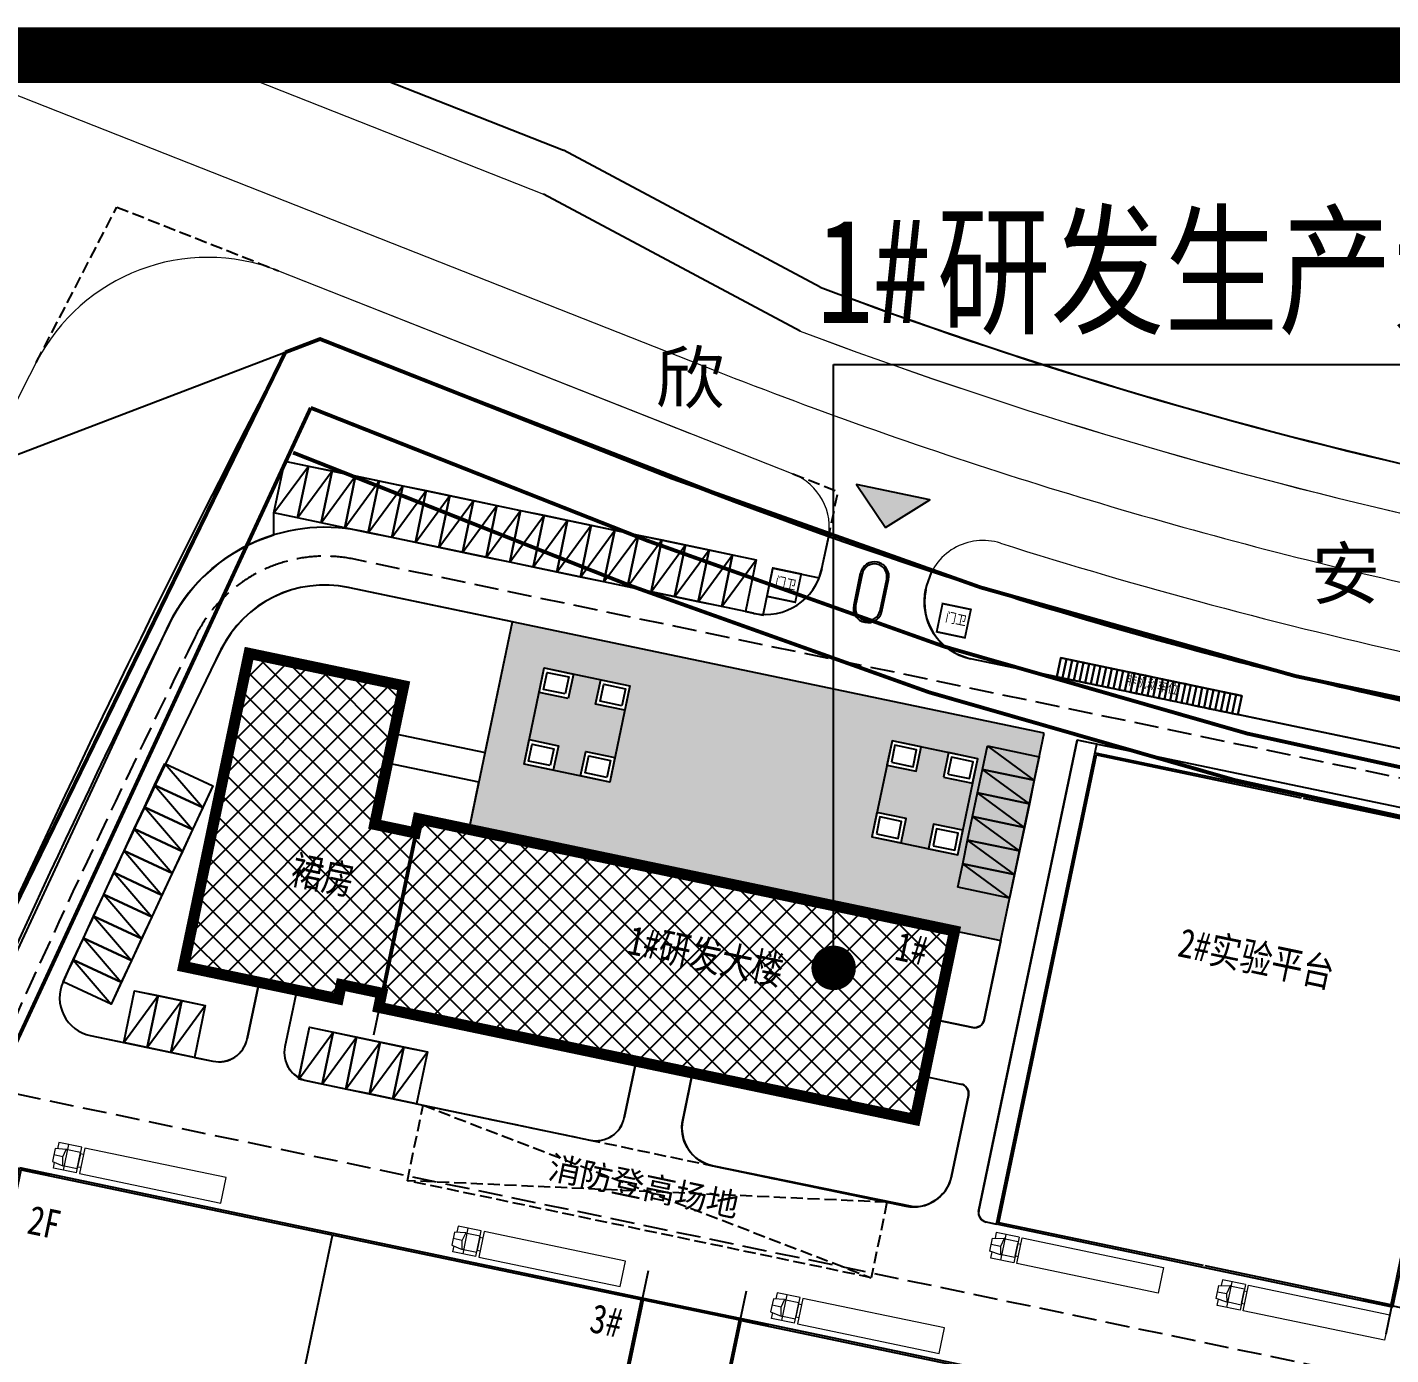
# Model space of a CAD drawing. Extents: x 1738711 to 2346805, y 1189731 to 2516152.
# Drawn here: x 2007275 to 2010956, y 1636802 to 1640384 of the extents above; entities that cross this region are included whole.
import ezdxf
from ezdxf.enums import TextEntityAlignment as Align

# ---------------------------------------------------------------- set-up
doc = ezdxf.new("R2010")
doc.units = 0
doc.header["$LTSCALE"] = 1000
doc.header["$MEASUREMENT"] = 0
for name, pattern in [('C2', [13.5, 10, -1.5, 0.5, -1.5]), ('DASH', [0.35, 0.25, -0.1]), ('DASHDOT', [25.4, 12.7, -6.35, 0, -6.35]), ('DOTE', [2.42, 2, -0.2, 0.02, -0.2])]:
    doc.linetypes.add(name, pattern=pattern)
for name, color, linetype in [('AUDIT_D_061208150009-1', 7, 'Continuous'), ('DIM_LEAD', 3, 'Continuous'), ('DL-道路中心线', 1, 'C2'), ('DL-道路沿石边线', 40, 'Continuous'), ('DL-道路范围边线', 7, 'Continuous'), ('DM-单体名称', 13, 'Continuous'), ('DM-标识', 7, 'Continuous'), ('DM-消防登高场地', 1, 'DASH'), ('DOTE', 1, 'Continuous'), ('PUB_TEXT', 7, 'Continuous'), ('TK', 4, 'Continuous'), ('建筑', 2, 'Continuous'), ('建筑控制线', 144, 'DASH'), ('文字标准', 7, 'Continuous'), ('用地边界线', 10, 'Continuous'), ('绿化', 66, 'Continuous'), ('车位', 5, 'DASH'), ('道路', 57, 'DASHDOT'), ('道路中心线', 1, 'Continuous'), ('非机动车位', 5, 'Continuous'), ('项目范围', 7, 'Continuous')]:
    doc.layers.add(name, color=color, linetype=linetype)
doc.styles.add('-黑体', font='simhei_0.ttf', dxfattribs={"width": 0.8})
doc.styles.add('DIMST', font='SIMSUN.TTF', dxfattribs={"width": 0.8})
doc.styles.add('STW', font='simhei_0.ttf')
doc.styles.add('宋体', font='SIMSUN.TTF', dxfattribs={"width": 0.75})
doc.styles.add('黑体', font='simhei_0.ttf', dxfattribs={"width": 0.9})

# ---------------------------------------------------------------- blocks, each defined once
blk = doc.blocks.new('herahgerahreahre')
at = {"layer": 'DM-标识', "linetype": 'ByBlock'}
h = blk.add_hatch(color=8, dxfattribs=at)
h.dxf.hatch_style = 1
h.paths.add_polyline_path([(519151.03, 3420799.54), (519155.63, 3420802.41), (519148, 3420804.01)])
at = {"layer": '绿化'}
h = blk.add_hatch(dxfattribs=at)
h.set_pattern_fill('BRSTONE', color=8)
h.set_pattern_definition([(348.185014423, (-14400.3066, 4766.9589), (0.18065056048, 0.8635970236), []), (78.185014423, (-14397.9514, 4766.4662), (-1.1278297783, 1.13730999403), [0.88228932, -0.8822893]), (78.185014423, (-14398.213, 4766.5209), (-1.1278297783, 1.13730999403), [0.88228932, -0.8822893]), (348.185014423, (-14397.92125, 4766.6101), (1.48913089928, 0.58988405318), [-2.4062436, 0.2673604]), (348.185014423, (-14397.89115, 4766.754), (1.48913089928, 0.58988405318), [-2.4062436, 0.2673604]), (348.185014423, (-14397.861, 4766.898), (1.48913089928, 0.58988405318), [-2.4062436, 0.2673604]), (348.185014423, (-14397.8309, 4767.0419), (1.48913089928, 0.58988405318), [-2.4062436, 0.2673604]), (348.185014423, (-14397.8008, 4767.1858), (1.48913089928, 0.58988405318), [-2.4062436, 0.2673604])])
edge = h.paths.add_edge_path()
edge.add_line((519167.48, 3420778.2), (519112.65, 3420789.67))
edge.add_line((519112.65, 3420789.67), (519112.28, 3420789.75))
edge.add_arc((519112.34, 3420789.61), 0.153, 112.9446, 403.4254)
edge.add_arc((519112.39, 3420789.61), 0.117, -263.4317, 59.8017, ccw=False)
edge.add_line((519112.38, 3420789.73), (519107.85, 3420768.1))
edge.add_line((519107.85, 3420768.1), (519163, 3420756.76))
edge.add_line((519163, 3420756.76), (519163.59, 3420759.6))
edge.add_line((519163.59, 3420759.6), (519167.48, 3420778.2))
h.paths.add_polyline_path([(519123.94, 3420780.57), (519120.91, 3420781.2), (519121.44, 3420783.74), (519124.48, 3420783.11)], flags=16)
h.paths.add_polyline_path([(519122.92, 3420775.67), (519122.39, 3420773.13), (519119.35, 3420773.76), (519119.89, 3420776.31)], flags=16)
h.paths.add_polyline_path([(519123.64, 3420781.04), (519121.38, 3420781.51), (519121.75, 3420783.27), (519124, 3420782.8)], flags=0)
h.paths.add_polyline_path([(519122.45, 3420775.36), (519122.08, 3420773.6), (519119.83, 3420774.07), (519120.2, 3420775.83)], flags=0)
h.paths.add_polyline_path([(519151.16, 3420774.87), (519151.69, 3420777.42), (519154.72, 3420776.78), (519154.19, 3420774.24)], flags=16)
h.paths.add_polyline_path([(519118.07, 3420781.79), (519115.04, 3420782.43), (519115.57, 3420784.97), (519118.6, 3420784.34)], flags=16)
h.paths.add_polyline_path([(519150.13, 3420769.98), (519153.17, 3420769.34), (519152.63, 3420766.8), (519149.6, 3420767.43)], flags=16)
h.paths.add_polyline_path([(519117.05, 3420776.9), (519116.52, 3420774.35), (519113.48, 3420774.99), (519114.01, 3420777.53)], flags=16)
h.paths.add_polyline_path([(519151.63, 3420775.18), (519152, 3420776.94), (519154.25, 3420776.47), (519153.88, 3420774.71)], flags=0)
h.paths.add_polyline_path([(519117.76, 3420782.27), (519115.51, 3420782.74), (519115.88, 3420784.5), (519118.13, 3420784.03)], flags=0)
h.paths.add_polyline_path([(519150.44, 3420769.51), (519152.69, 3420769.03), (519152.32, 3420767.27), (519150.07, 3420767.74)], flags=0)
h.paths.add_polyline_path([(519116.57, 3420776.59), (519116.21, 3420774.83), (519113.95, 3420775.3), (519114.32, 3420777.06)], flags=0)
h.paths.add_polyline_path([(519157.03, 3420773.64), (519157.56, 3420776.19), (519160.6, 3420775.55), (519160.06, 3420773.01)], flags=16)
h.paths.add_polyline_path([(519156.01, 3420768.75), (519159.04, 3420768.12), (519158.51, 3420765.57), (519155.47, 3420766.21)], flags=16)
h.paths.add_polyline_path([(519157.5, 3420773.95), (519157.87, 3420775.72), (519160.12, 3420775.24), (519159.75, 3420773.48)], flags=0)
h.paths.add_polyline_path([(519156.31, 3420768.28), (519158.57, 3420767.81), (519158.2, 3420766.04), (519155.95, 3420766.52)], flags=0)
at = {"color": 8}
blk.add_lwpolyline([(518937.37, 3420848.58), (519271.81, 3420848.58), (519271.81, 3420428.58), (518937.37, 3420428.58)], close=True, dxfattribs=at)
at = {"layer": 'AUDIT_D_061208150009-1', "color": 8, "linetype": 'Continuous'}
for p, q in [((519144.24, 3420824.49), (519117.59, 3420838.7)), ((519144.24, 3420824.49), (519117.59, 3420838.7)), ((519142.17, 3420819.93), (519115.49, 3420834.15))]:
    blk.add_line(p, q, dxfattribs=at)
at = {"layer": 'DL-道路中心线', "color": 8, "lineweight": 0, "ltscale": 5}
blk.add_line((519050.28, 3420848.58), (519133.22, 3420815.87), dxfattribs=at)
blk.add_arc((519315.94, 3421281.29), 500, 248.5652, 264.9363, dxfattribs=at)
at = {"layer": 'DL-道路沿石边线', "color": 8, "lineweight": 0}
for p, q in [((519085.53, 3420845.97), (519115.49, 3420834.15)), ((519142.17, 3420819.93), (519115.49, 3420834.15)), ((519142.17, 3420819.93), (519115.49, 3420834.15)), ((519087.98, 3420826.19), (519130.66, 3420809.35)), ((519087.99, 3420826.19), (519130.66, 3420809.35)), ((519087.99, 3420826.19), (519141.38, 3420805.13))]:
    blk.add_line(p, q, dxfattribs=at)
at = {"layer": 'DL-道路沿石边线', "color": 8, "linetype": 'DASH', "ltscale": 0.005}
for p, q in [((519062.83, 3420816.66), (519071.2, 3420832.81)), ((519071.2, 3420832.81), (519087.99, 3420826.19)), ((519141.38, 3420805.13), (519146.09, 3420803.27)), ((519145.05, 3420798.32), (519146.09, 3420803.27))]:
    blk.add_line(p, q, dxfattribs=at)
at = {"layer": 'DL-道路沿石边线', "color": 8, "lineweight": 0}
blk.add_lwpolyline([(519142.17, 3420819.93, 0.067748), (519271.81, 3420790.26, 0.067748)], format="xyb", dxfattribs=at)
for centre, radius, start, end in [((519093.03, 3420864.26), 19.77, 232.4557, 247.7034), ((519080.65, 3420807.58), 20, 68.4746, 152.9909), ((519080.65, 3420807.58), 20, 68.4743, 152.9906), ((519315.94, 3421281.29), 493, 249.3607, 264.8642), ((520285.64, 3420193.37), 1372.51, 152.99093, 169.21771), ((519139.18, 3420799.54), 6, 348.185, 68.4743), ((519161.14, 3420792.2), 6, 72.4359, 168.185), ((519315.95, 3421281.28), 507, 252.4359, 257.5907)]:
    blk.add_arc(centre, radius, start, end, dxfattribs=at)
at = {"layer": 'DL-道路范围边线', "color": 8}
for p, q in [((519144.23, 3420824.49), (519117.59, 3420838.7)), ((519092.3, 3420819.11), (519060.77, 3420807.05)), ((519128.82, 3420804.71), (519092.3, 3420819.11))]:
    blk.add_line(p, q, dxfattribs=at)
blk.add_lwpolyline([(519092.53, 3420848.58), (519117.59, 3420838.7)], dxfattribs=at)
blk.add_lwpolyline([(519092.53, 3420848.58), (519117.59, 3420838.7)], dxfattribs=at)
blk.add_lwpolyline([(519144.24, 3420824.49, 0.06735), (519271.81, 3420795.28, 0.06735)], format="xyb", dxfattribs=at)
for radius, start, end in [(488, 249.3987, 264.8115), (512, 248.5652, 265.0553)]:
    blk.add_arc((519315.94, 3421281.29), radius, start, end, dxfattribs=at)
at = {"layer": 'DM-标识', "color": 8, "linetype": 'ByBlock'}
blk.add_lwpolyline([(519151.03, 3420799.54), (519155.63, 3420802.41), (519148, 3420804.01)], close=True, dxfattribs=at)
at = {"layer": 'DM-消防登高场地', "color": 8, "ltscale": 0.005}
for p, q in [((519103.01, 3420739.58), (519149.53, 3420721.68)), ((519151.17, 3420729.51), (519101.37, 3420731.75))]:
    blk.add_line(p, q, dxfattribs=at)
blk.add_lwpolyline([(519103.01, 3420739.58), (519151.17, 3420729.51), (519149.53, 3420721.68), (519101.37, 3420731.75)], close=True, dxfattribs=at)
at = {"layer": 'DOTE', "color": 8, "linetype": 'DOTE'}
for p, q in [((519097.9, 3420746.88), (519099.13, 3420752.76)), ((519106.64, 3420748.12), (519100.76, 3420749.35)), ((519058.34, 3420733.6), (519064.21, 3420732.37)), ((519125.17, 3420716.56), (519126.39, 3420722.43)), ((519204.19, 3420721.69), (519202.96, 3420715.81)), ((519128.72, 3420718.88), (519122.94, 3420720.09)), ((519135.35, 3420714.43), (519136.57, 3420720.3)), ((519206.51, 3420718.14), (519200.64, 3420719.37)), ((519132.92, 3420718), (519138.9, 3420716.75))]:
    blk.add_line(p, q, dxfattribs=at)
at = {"layer": '建筑', "color": 8, "const_width": 0.2}
for points in [[(519138.71, 3420792.4), (519139.32, 3420795.34), (519142.26, 3420794.72), (519141.64, 3420791.79)], [(519159.26, 3420788.1), (519159.88, 3420791.04), (519156.94, 3420791.65), (519156.33, 3420788.72)]]:
    blk.add_lwpolyline(points, close=True, dxfattribs=at)
at = {"layer": '建筑', "color": 8}
for points in [[(519102.18, 3420767.85), (519097.97, 3420768.73), (519100.98, 3420783.12), (519084.93, 3420786.48), (519078.13, 3420753.98), (519094.18, 3420750.62), (519094.49, 3420752.09), (519098.7, 3420751.21)], [(519102.14, 3420767.66), (519097.74, 3420768.58), (519100.74, 3420782.97), (519085.08, 3420786.24), (519078.37, 3420754.14), (519094.03, 3420750.86), (519094.34, 3420752.33), (519098.74, 3420751.41)], [(519184.02, 3420722.94), (519162.78, 3420727.39), (519172.93, 3420775.94), (519194.18, 3420771.49)], [(519194.37, 3420771.45), (519213.65, 3420767.42), (519203.5, 3420718.87), (519184.22, 3420722.9)], [(519093.54, 3420726.04), (519072.79, 3420626.88)], [(519125.86, 3420719.38), (519135.84, 3420717.29)], [(519125.9, 3420719.57), (519135.88, 3420717.48)]]:
    blk.add_lwpolyline(points, dxfattribs=at)
for points in [[(519213.89, 3420767.57), (519203.65, 3420718.63), (519162.54, 3420727.23), (519172.78, 3420776.17)], [(519102.49, 3420769.32), (519158.18, 3420757.67), (519154.09, 3420738.09), (519098.39, 3420749.74)], [(519102.64, 3420769.08), (519157.95, 3420757.51), (519153.93, 3420738.33), (519098.63, 3420749.9)], [(519061.1, 3420733.13), (519125.9, 3420719.57), (519105.05, 3420619.93), (519040.26, 3420633.48)], [(519061.26, 3420732.89), (519125.66, 3420719.42), (519104.9, 3420620.17), (519040.49, 3420633.64)], [(519135.88, 3420717.48), (519200.68, 3420703.93), (519179.84, 3420604.29), (519115.04, 3420617.84)], [(519136.04, 3420717.25), (519200.44, 3420703.78), (519179.68, 3420604.52), (519115.27, 3420618)]]:
    blk.add_lwpolyline(points, close=True, dxfattribs=at)
at = {"layer": '建筑控制线', "color": 8, "linetype": 'DASH', "ltscale": 5, "const_width": 0.4}
for points in [[(519091.33, 3420811.97, 0.064975), (518972.58, 3420484.75), (519152.72, 3420447.07), (519220.5, 3420771.14)], [(519220.5, 3420771.14, -0.047333), (519126.26, 3420798.19), (519091.33, 3420811.97)], [(519219.58, 3420766.22, -0.047335), (519124.43, 3420793.54), (519089.5, 3420807.32)]]:
    blk.add_lwpolyline(points, format="xyb", dxfattribs=at)
at = {"layer": '绿化', "color": 8}
for points in [[(519011.82, 3420640.48), (519024.71, 3420637.78), (519041.09, 3420716.09), (519046.47, 3420714.96), (519046.8, 3420716.54), (519044.36, 3420717.06), (519046.61, 3420727.82), (519049.05, 3420727.31), (519049.97, 3420731.54, -0.041815), (519050.88, 3420734.19), (519076.63, 3420789.53, -0.206872), (519087.51, 3420798.78), (519087.51, 3420801.06), (519088.64, 3420806.44), (519137.58, 3420796.2), (519136.46, 3420790.82), (519138.3, 3420790.44), (519139.32, 3420795.34), (519144.14, 3420794.33), (519144.42, 3420795.28), (519145.12, 3420798.62), (519092.32, 3420819.1), (519088.69, 3420817.73, 0.035825), (519011.82, 3420640.48, -0.035825)], [(519155.82, 3420794.97, 0.016675), (519188.58, 3420785.38, 0.011027), (519210.57, 3420780.25), (519213.16, 3420779.71, -0.09561), (519213.11, 3420776.68), (519212.73, 3420774.87), (519187.61, 3420780.12), (519188.02, 3420782.08), (519169.23, 3420786.01), (519168.82, 3420784.05), (519159.83, 3420785.93, -0.198912), (519156.04, 3420788.52, -0.145817), (519155.06, 3420791.8, -0.064349), (519155.27, 3420793.43), (519155.82, 3420794.97)], [(519090.11, 3420742.43), (519091.21, 3420747.67), (519103.44, 3420745.11), (519102.32, 3420739.73), (519120.34, 3420735.96, 0.414214), (519123.89, 3420738.28), (519125.11, 3420744.15), (519098.39, 3420749.74), (519098.7, 3420751.21), (519094.49, 3420752.09), (519094.18, 3420750.62), (519089.88, 3420751.53), (519088.65, 3420745.65, 0.198912), (519089.07, 3420743.4, 0.119924), (519090.11, 3420742.43, 219140.594897)]]:
    blk.add_lwpolyline(points, format="xyb", dxfattribs=at)
for points in [[(519148.4, 3420794.78), (519147.71, 3420791.49, 0.414214), (519148.87, 3420789.71), (519148.87, 3420789.71, 0.414214), (519150.65, 3420790.87), (519151.34, 3420794.16, 0.414214), (519150.17, 3420795.94), (519150.17, 3420795.94, 0.414214)], [(519148.6, 3420794.74), (519147.91, 3420791.44, 0.414214), (519148.91, 3420789.91), (519148.91, 3420789.91, 0.414214), (519150.45, 3420790.91), (519151.14, 3420794.2, 0.414214), (519150.13, 3420795.74), (519150.13, 3420795.74, 0.414214)], [(519085.96, 3420752.34), (519078.33, 3420753.94), (519084.93, 3420786.48), (519100.98, 3420783.12), (519099.95, 3420778.17), (519109.44, 3420776.18), (519112.28, 3420789.75), (519095.23, 3420793.31, 0.342214), (519082.01, 3420786.87), (519076.24, 3420775.03), (519081.17, 3420772.73), (519070.6, 3420750.07), (519065.62, 3420752.4, 0.481285), (519068.44, 3420746.82), (519071.91, 3420746.09), (519073.03, 3420751.47), (519080.37, 3420749.94), (519079.25, 3420744.55), (519081.18, 3420744.15, 0.198912), (519083.44, 3420744.57, 0.198912), (519084.73, 3420746.47), (519085.96, 3420752.34)], [(519162.54, 3420727.23), (519172.96, 3420777.05), (519170.91, 3420777.48), (519160.67, 3420728.54, 0.376204), (519161.45, 3420727.46), (519162.54, 3420727.23)], [(519158.18, 3420757.67), (519162.98, 3420756.67), (519161.25, 3420748.43, -0.414214), (519160.07, 3420747.65), (519156.25, 3420748.45)], [(519130.99, 3420742.93), (519154.09, 3420738.09), (519155.03, 3420742.58), (519158.84, 3420741.78, -0.414214), (519159.62, 3420740.6), (519157.86, 3420732.2, -0.355027), (519153.94, 3420729.02), (519133.06, 3420733.3, -0.391438), (519129.91, 3420737.72), (519130.99, 3420742.93)]]:
    blk.add_lwpolyline(points, format="xyb", close=True, dxfattribs=at)
for points in [[(519113.48, 3420774.99), (519115.57, 3420784.97), (519124.48, 3420783.11), (519122.39, 3420773.13)], [(519118.07, 3420781.79), (519115.04, 3420782.43), (519115.57, 3420784.97), (519118.6, 3420784.34)], [(519117.76, 3420782.27), (519115.51, 3420782.74), (519115.88, 3420784.5), (519118.13, 3420784.03)], [(519123.94, 3420780.57), (519120.91, 3420781.2), (519121.44, 3420783.74), (519124.48, 3420783.11)], [(519123.64, 3420781.04), (519121.38, 3420781.51), (519121.75, 3420783.27), (519124, 3420782.8)], [(519116.52, 3420774.35), (519113.48, 3420774.99), (519114.01, 3420777.53), (519117.05, 3420776.9)], [(519158.51, 3420765.57), (519160.6, 3420775.55), (519151.69, 3420777.42), (519149.6, 3420767.43)], [(519151.16, 3420774.87), (519154.19, 3420774.24), (519154.72, 3420776.78), (519151.69, 3420777.42)], [(519116.21, 3420774.83), (519113.95, 3420775.3), (519114.32, 3420777.06), (519116.57, 3420776.59)], [(519122.39, 3420773.13), (519119.35, 3420773.76), (519119.89, 3420776.31), (519122.92, 3420775.67)], [(519122.08, 3420773.6), (519119.83, 3420774.07), (519120.2, 3420775.83), (519122.45, 3420775.36)], [(519151.63, 3420775.18), (519153.88, 3420774.71), (519154.25, 3420776.47), (519152, 3420776.94)], [(519157.03, 3420773.64), (519160.06, 3420773.01), (519160.6, 3420775.55), (519157.56, 3420776.19)], [(519157.5, 3420773.95), (519159.75, 3420773.48), (519160.12, 3420775.24), (519157.87, 3420775.72)], [(519107.77, 3420768.21), (519108.8, 3420773.11), (519099.3, 3420775.09), (519097.97, 3420768.73), (519102.18, 3420767.85), (519102.49, 3420769.32), (519107.77, 3420768.21)], [(519149.6, 3420767.43), (519152.63, 3420766.8), (519153.17, 3420769.34), (519150.13, 3420769.98)], [(519150.07, 3420767.74), (519152.32, 3420767.27), (519152.69, 3420769.03), (519150.44, 3420769.51)], [(519155.47, 3420766.21), (519158.51, 3420765.57), (519159.04, 3420768.12), (519156.01, 3420768.75)], [(519155.95, 3420766.52), (519158.2, 3420766.04), (519158.57, 3420767.81), (519156.31, 3420768.28)]]:
    blk.add_lwpolyline(points, close=True, dxfattribs=at)
at = {"layer": '车位', "color": 8, "lineweight": 0}
for p, q in [((519064.78, 3420735.09), (519064.5, 3420733.75)), ((519065.95, 3420735), (519064.78, 3420735.09)), ((519065.17, 3420735.72), (519065.03, 3420735.07)), ((519067.55, 3420735.22), (519065.17, 3420735.72)), ((519065.59, 3420734.22), (519065.95, 3420734.98)), ((519066.18, 3420735.49), (519065.63, 3420732.85)), ((519066.07, 3420734.98), (519065.95, 3420735)), ((519067.44, 3420734.67), (519066.07, 3420734.96)), ((519067, 3420732.56), (519067.55, 3420735.22)), ((519067.09, 3420733.01), (519067.44, 3420734.67)), ((519067.86, 3420735.14), (519067.31, 3420732.49)), ((519082.54, 3420732.07), (519067.86, 3420735.14)), ((519064.5, 3420733.75), (519065.59, 3420733.29)), ((519064.61, 3420733.06), (519064.73, 3420733.66)), ((519065.59, 3420734.22), (519064.64, 3420734.42)), ((519065.59, 3420733.29), (519065.59, 3420734.22)), ((519065.71, 3420733.26), (519065.59, 3420733.29)), ((519065.72, 3420733.29), (519065.72, 3420733.29)), ((519065.72, 3420733.29), (519067.09, 3420733.01)), ((519067.41, 3420734.53), (519067.13, 3420733.2)), ((519067.13, 3420733.2), (519067.44, 3420733.14)), ((519067.73, 3420734.46), (519067.41, 3420734.53)), ((519067, 3420732.56), (519064.61, 3420733.06)), ((519067.31, 3420732.49), (519081.99, 3420729.42)), ((519081.99, 3420729.42), (519082.54, 3420732.07)), ((519106.26, 3420726.42), (519105.98, 3420725.07)), ((519107.43, 3420726.32), (519106.26, 3420726.42)), ((519106.65, 3420727.04), (519106.51, 3420726.39)), ((519109.03, 3420726.54), (519106.65, 3420727.04)), ((519107.07, 3420725.55), (519107.43, 3420726.31)), ((519107.66, 3420726.81), (519107.11, 3420724.17)), ((519107.55, 3420726.3), (519107.43, 3420726.32)), ((519108.92, 3420726), (519107.55, 3420726.28)), ((519108.48, 3420723.88), (519109.03, 3420726.54)), ((519109.34, 3420726.46), (519108.78, 3420723.82)), ((519124.02, 3420723.39), (519109.34, 3420726.46)), ((519162.51, 3420726.37), (519162.39, 3420725.77)), ((519164.9, 3420725.87), (519162.51, 3420726.37)), ((519162.98, 3420723.51), (519163.53, 3420726.16)), ((519105.98, 3420725.07), (519107.07, 3420724.61)), ((519106.09, 3420724.38), (519106.21, 3420724.98)), ((519107.07, 3420725.55), (519106.12, 3420725.74)), ((519107.07, 3420724.61), (519107.07, 3420725.55)), ((519108.57, 3420724.33), (519108.92, 3420726)), ((519108.89, 3420725.85), (519108.61, 3420724.52)), ((519109.21, 3420725.78), (519108.89, 3420725.85)), ((519161.86, 3420724.43), (519162.14, 3420725.78)), ((519162.95, 3420724.91), (519162, 3420725.11)), ((519162.14, 3420725.78), (519163.32, 3420725.76)), ((519163.32, 3420725.76), (519162.95, 3420724.91)), ((519162.95, 3420724.91), (519162.97, 3420724.07)), ((519163.44, 3420725.74), (519163.32, 3420725.76)), ((519163.43, 3420725.71), (519163.43, 3420725.71)), ((519163.43, 3420725.71), (519164.8, 3420725.42)), ((519164.9, 3420725.87), (519164.34, 3420723.21)), ((519164.8, 3420725.42), (519164.46, 3420723.76)), ((519164.49, 3420723.9), (519164.76, 3420725.23)), ((519164.65, 3420723.16), (519165.21, 3420725.81)), ((519164.76, 3420725.23), (519165.07, 3420725.16)), ((519165.21, 3420725.81), (519179.89, 3420722.73)), ((519108.48, 3420723.88), (519106.09, 3420724.38)), ((519107.19, 3420724.59), (519107.07, 3420724.61)), ((519107.2, 3420724.62), (519107.2, 3420724.62)), ((519107.2, 3420724.62), (519108.57, 3420724.33)), ((519108.61, 3420724.52), (519108.92, 3420724.46)), ((519108.78, 3420723.82), (519123.47, 3420720.75)), ((519123.47, 3420720.75), (519124.02, 3420723.39)), ((519162.96, 3420724.05), (519161.86, 3420724.43)), ((519161.95, 3420723.71), (519162.09, 3420724.36)), ((519164.34, 3420723.21), (519161.95, 3420723.71)), ((519163.08, 3420724.03), (519162.96, 3420724.05)), ((519164.46, 3420723.76), (519163.09, 3420724.04)), ((519164.81, 3420723.83), (519164.49, 3420723.9)), ((519179.34, 3420720.09), (519164.65, 3420723.16)), ((519179.89, 3420722.73), (519179.34, 3420720.09)), ((519185.35, 3420719.52), (519185.63, 3420720.86)), ((519185.63, 3420720.86), (519186.81, 3420720.85)), ((519186, 3420721.46), (519185.88, 3420720.86)), ((519188.39, 3420720.96), (519186, 3420721.46)), ((519186.81, 3420720.85), (519186.44, 3420719.99)), ((519186.47, 3420718.6), (519187.02, 3420721.24)), ((519186.93, 3420720.83), (519186.81, 3420720.85)), ((519186.93, 3420720.79), (519186.93, 3420720.79)), ((519186.93, 3420720.79), (519188.3, 3420720.51)), ((519188.39, 3420720.96), (519187.83, 3420718.3)), ((519188.3, 3420720.51), (519187.95, 3420718.84)), ((519188.15, 3420718.25), (519188.7, 3420720.89)), ((519188.7, 3420720.89), (519203.38, 3420717.82)), ((519139.37, 3420719.49), (519139.09, 3420718.15)), ((519140.54, 3420719.4), (519139.37, 3420719.49)), ((519139.75, 3420720.11), (519139.62, 3420719.47)), ((519142.14, 3420719.62), (519139.75, 3420720.11)), ((519140.18, 3420718.62), (519140.53, 3420719.38)), ((519140.76, 3420719.89), (519140.21, 3420717.24)), ((519140.66, 3420719.37), (519140.54, 3420719.4)), ((519142.03, 3420719.07), (519140.65, 3420719.36)), ((519141.58, 3420716.96), (519142.14, 3420719.62)), ((519141.68, 3420717.41), (519142.03, 3420719.07)), ((519142.44, 3420719.53), (519141.89, 3420716.89)), ((519157.13, 3420716.46), (519142.44, 3420719.53)), ((519186.45, 3420719.14), (519185.35, 3420719.52)), ((519185.45, 3420718.8), (519185.58, 3420719.44)), ((519186.44, 3420719.99), (519185.49, 3420720.19)), ((519186.44, 3420719.99), (519186.46, 3420719.15)), ((519186.57, 3420719.11), (519186.45, 3420719.14)), ((519187.95, 3420718.84), (519186.58, 3420719.13)), ((519187.98, 3420718.99), (519188.26, 3420720.31)), ((519188.26, 3420720.31), (519188.56, 3420720.25)), ((519139.09, 3420718.15), (519140.18, 3420717.69)), ((519139.19, 3420717.46), (519139.32, 3420718.06)), ((519140.18, 3420718.62), (519139.23, 3420718.82)), ((519140.18, 3420717.69), (519140.18, 3420718.62)), ((519140.3, 3420717.66), (519140.18, 3420717.69)), ((519140.31, 3420717.69), (519140.31, 3420717.69)), ((519140.31, 3420717.69), (519141.68, 3420717.41)), ((519141.99, 3420718.93), (519141.72, 3420717.6)), ((519142.31, 3420718.86), (519141.99, 3420718.93)), ((519187.83, 3420718.3), (519185.45, 3420718.8)), ((519188.3, 3420718.92), (519187.98, 3420718.99)), ((519202.83, 3420715.18), (519188.15, 3420718.25)), ((519203.38, 3420717.82), (519202.83, 3420715.18)), ((519141.58, 3420716.96), (519139.19, 3420717.46)), ((519141.72, 3420717.6), (519142.03, 3420717.53)), ((519141.89, 3420716.89), (519156.57, 3420713.82)), ((519156.57, 3420713.82), (519157.13, 3420716.46))]:
    blk.add_line(p, q, dxfattribs=at)
at = {"layer": '车位', "color": 8}
for points in [[(519087.51, 3420801.06), (519088.64, 3420806.44), (519091.09, 3420805.93), (519089.96, 3420800.55)], [(519089.96, 3420800.55), (519091.09, 3420805.93), (519093.54, 3420805.42), (519092.41, 3420800.03)], [(519092.41, 3420800.03), (519093.54, 3420805.42), (519095.98, 3420804.91), (519094.86, 3420799.52)], [(519094.86, 3420799.52), (519095.98, 3420804.91), (519098.43, 3420804.39), (519097.3, 3420799.01)], [(519097.3, 3420799.01), (519098.43, 3420804.39), (519100.88, 3420803.88), (519099.75, 3420798.5)], [(519099.75, 3420798.5), (519100.88, 3420803.88), (519103.32, 3420803.37), (519102.2, 3420797.99)], [(519102.2, 3420797.99), (519103.32, 3420803.37), (519105.77, 3420802.86), (519104.64, 3420797.48)], [(519104.64, 3420797.48), (519105.77, 3420802.86), (519108.22, 3420802.35), (519107.09, 3420796.96)], [(519107.09, 3420796.96), (519108.22, 3420802.35), (519110.66, 3420801.83), (519109.54, 3420796.45)], [(519109.54, 3420796.45), (519110.66, 3420801.83), (519113.11, 3420801.32), (519111.99, 3420795.94)], [(519111.99, 3420795.94), (519113.11, 3420801.32), (519115.56, 3420800.81), (519114.43, 3420795.43)], [(519114.43, 3420795.43), (519115.56, 3420800.81), (519118.01, 3420800.3), (519116.88, 3420794.92)], [(519116.88, 3420794.92), (519118.01, 3420800.3), (519120.45, 3420799.79), (519119.33, 3420794.4)], [(519119.33, 3420794.4), (519120.45, 3420799.79), (519122.9, 3420799.28), (519121.77, 3420793.89)], [(519121.77, 3420793.89), (519122.9, 3420799.28), (519125.35, 3420798.76), (519124.22, 3420793.38)], [(519124.22, 3420793.38), (519125.35, 3420798.76), (519127.79, 3420798.25), (519126.67, 3420792.87)], [(519126.67, 3420792.87), (519127.79, 3420798.25), (519130.24, 3420797.74), (519129.11, 3420792.36)], [(519129.11, 3420792.36), (519130.24, 3420797.74), (519132.69, 3420797.23), (519131.56, 3420791.84)], [(519131.56, 3420791.84), (519132.69, 3420797.23), (519135.13, 3420796.72), (519134.01, 3420791.33)], [(519134.01, 3420791.33), (519135.13, 3420796.72), (519137.58, 3420796.2), (519136.46, 3420790.82)], [(519166.46, 3420773.31), (519161.08, 3420774.43), (519161.59, 3420776.88), (519166.97, 3420775.75)], [(519076.18, 3420775.06), (519081.17, 3420772.73), (519080.11, 3420770.47), (519075.12, 3420772.79)], [(519165.95, 3420770.86), (519160.56, 3420771.99), (519161.08, 3420774.43), (519166.46, 3420773.31)], [(519075.12, 3420772.79), (519080.11, 3420770.47), (519079.05, 3420768.2), (519074.07, 3420770.52)], [(519165.44, 3420768.41), (519160.05, 3420769.54), (519160.56, 3420771.99), (519165.95, 3420770.86)], [(519074.07, 3420770.52), (519079.05, 3420768.2), (519078, 3420765.93), (519073.01, 3420768.26)], [(519164.92, 3420765.97), (519159.54, 3420767.09), (519160.05, 3420769.54), (519165.44, 3420768.41)], [(519073.01, 3420768.26), (519078, 3420765.93), (519076.94, 3420763.67), (519071.96, 3420765.99)], [(519071.96, 3420765.99), (519076.94, 3420763.67), (519075.88, 3420761.4), (519070.9, 3420763.73)], [(519164.41, 3420763.52), (519159.03, 3420764.64), (519159.54, 3420767.09), (519164.92, 3420765.97)], [(519163.9, 3420761.07), (519158.52, 3420762.2), (519159.03, 3420764.64), (519164.41, 3420763.52)], [(519070.9, 3420763.73), (519075.88, 3420761.4), (519074.83, 3420759.14), (519069.84, 3420761.46)], [(519069.84, 3420761.46), (519074.83, 3420759.14), (519073.77, 3420756.87), (519068.79, 3420759.19)], [(519069.84, 3420761.46), (519074.83, 3420759.14), (519073.77, 3420756.87), (519068.79, 3420759.19)], [(519068.79, 3420759.19), (519073.77, 3420756.87), (519072.72, 3420754.61), (519067.73, 3420756.93)], [(519067.73, 3420756.93), (519072.72, 3420754.61), (519071.66, 3420752.34), (519066.68, 3420754.66)], [(519066.68, 3420754.66), (519071.66, 3420752.34), (519070.6, 3420750.07), (519065.62, 3420752.4)], [(519071.91, 3420746.09), (519073.03, 3420751.47), (519075.48, 3420750.96), (519074.35, 3420745.58)], [(519074.35, 3420745.58), (519075.48, 3420750.96), (519077.93, 3420750.45), (519076.8, 3420745.07)], [(519076.8, 3420745.07), (519077.93, 3420750.45), (519080.37, 3420749.94), (519079.25, 3420744.55)], [(519090.08, 3420742.29), (519091.21, 3420747.67), (519093.65, 3420747.16), (519092.53, 3420741.78)], [(519092.53, 3420741.78), (519093.65, 3420747.16), (519096.1, 3420746.65), (519094.97, 3420741.26)], [(519094.97, 3420741.26), (519096.1, 3420746.65), (519098.55, 3420746.14), (519097.42, 3420740.75)], [(519097.42, 3420740.75), (519098.55, 3420746.14), (519100.99, 3420745.62), (519099.87, 3420740.24)], [(519099.87, 3420740.24), (519100.99, 3420745.62), (519103.44, 3420745.11), (519102.32, 3420739.73)]]:
    blk.add_lwpolyline(points, close=True, dxfattribs=at)
for points in [[(519087.51, 3420801.06), (519091.09, 3420805.93)], [(519089.96, 3420800.55), (519093.54, 3420805.42)], [(519092.41, 3420800.03), (519095.98, 3420804.91)], [(519094.86, 3420799.52), (519098.43, 3420804.39)], [(519097.3, 3420799.01), (519100.88, 3420803.88)], [(519099.75, 3420798.5), (519103.32, 3420803.37)], [(519102.2, 3420797.99), (519105.77, 3420802.86)], [(519104.64, 3420797.48), (519108.22, 3420802.35)], [(519107.09, 3420796.96), (519110.66, 3420801.83)], [(519109.54, 3420796.45), (519113.11, 3420801.32)], [(519111.99, 3420795.94), (519115.56, 3420800.81)], [(519114.43, 3420795.43), (519118.01, 3420800.3)], [(519116.88, 3420794.92), (519120.45, 3420799.79)], [(519119.33, 3420794.4), (519122.9, 3420799.28)], [(519121.77, 3420793.89), (519125.35, 3420798.76)], [(519124.22, 3420793.38), (519127.79, 3420798.25)], [(519126.67, 3420792.87), (519130.24, 3420797.74)], [(519129.11, 3420792.36), (519132.69, 3420797.23)], [(519131.56, 3420791.84), (519135.13, 3420796.72)], [(519134.01, 3420791.33), (519137.58, 3420796.2)], [(519166.46, 3420773.31), (519161.59, 3420776.88)], [(519076.18, 3420775.06), (519080.11, 3420770.47)], [(519165.95, 3420770.86), (519161.08, 3420774.43)], [(519075.12, 3420772.79), (519079.05, 3420768.2)], [(519165.44, 3420768.41), (519160.56, 3420771.99)], [(519074.07, 3420770.52), (519078, 3420765.93)], [(519164.92, 3420765.97), (519160.05, 3420769.54)], [(519073.01, 3420768.26), (519076.94, 3420763.67)], [(519071.96, 3420765.99), (519075.88, 3420761.4)], [(519164.41, 3420763.52), (519159.54, 3420767.09)], [(519163.9, 3420761.07), (519159.03, 3420764.64)], [(519070.9, 3420763.73), (519074.83, 3420759.14)], [(519069.84, 3420761.46), (519073.77, 3420756.87)], [(519069.84, 3420761.46), (519073.77, 3420756.87)], [(519068.79, 3420759.19), (519072.72, 3420754.61)], [(519067.73, 3420756.93), (519071.66, 3420752.34)], [(519066.68, 3420754.66), (519070.6, 3420750.07)], [(519071.91, 3420746.09), (519075.48, 3420750.96)], [(519074.35, 3420745.58), (519077.93, 3420750.45)], [(519076.8, 3420745.07), (519080.37, 3420749.94)], [(519090.08, 3420742.29), (519093.65, 3420747.16)], [(519092.53, 3420741.78), (519096.1, 3420746.65)], [(519094.97, 3420741.26), (519098.55, 3420746.14)], [(519097.42, 3420740.75), (519100.99, 3420745.62)], [(519099.87, 3420740.24), (519103.44, 3420745.11)]]:
    blk.add_lwpolyline(points, dxfattribs=at)
at = {"layer": '道路', "color": 8, "linetype": 'ByBlock', "ltscale": 0.01}
for p, q in [((519137.32, 3420790.64), (519096.46, 3420799.19)), ((519144.42, 3420795.28), (519145.05, 3420798.32)), ((519167.48, 3420778.2), (519095.23, 3420793.31)), ((519155.19, 3420793.03), (519155.27, 3420793.43)), ((519107.77, 3420768.21), (519112.28, 3420789.75)), ((519212.73, 3420774.87), (519159.83, 3420785.93)), ((519161.25, 3420748.43), (519167.48, 3420778.2)), ((519163.04, 3420739.88), (519170.91, 3420777.48)), ((519212.51, 3420768.78), (519170.91, 3420777.48)), ((519158.18, 3420757.67), (519162.98, 3420756.67)), ((519085.96, 3420752.34), (519084.73, 3420746.47)), ((519089.88, 3420751.53), (519088.65, 3420745.65)), ((519156.25, 3420748.45), (519160.07, 3420747.65)), ((519068.44, 3420746.82), (519081.18, 3420744.15)), ((519125.11, 3420744.15), (519123.89, 3420738.28)), ((519090.97, 3420742.1), (519090.97, 3420742.1)), ((519090.97, 3420742.1), (519120.34, 3420735.96)), ((519130.99, 3420742.93), (519129.96, 3420738.03)), ((519155.03, 3420742.58), (519158.84, 3420741.78)), ((519157.86, 3420732.2), (519159.62, 3420740.6)), ((519160.67, 3420728.54), (519163.04, 3420739.88)), ((519133.06, 3420733.3), (519153.13, 3420729.1)), ((519161.47, 3420727.46), (519162.54, 3420727.23))]:
    blk.add_line(p, q, dxfattribs=at)
for centre, radius, start, end in [((519092.78, 3420781.57), 18, 78.185, 153.7513), ((519138.55, 3420796.51), 6, 258.185, 348.185), ((519092.78, 3420781.57), 12, 78.185, 153.7518), ((519161.06, 3420791.8), 6, 168.185, 258.185), ((520285.63, 3420193.35), 1348, 153.75129, 156.34588), ((520285.64, 3420193.36), 1342, 153.75176, 155.3818), ((519069.26, 3420750.73), 4, 155.3818, 258.185), ((519160.28, 3420748.63), 1, 258.185, 348.185), ((519081.8, 3420747.09), 3, 258.185, 348.185), ((519091.59, 3420745.04), 3, 168.185, 258.185), ((519158.64, 3420740.8), 1, 348.185, 78.185), ((519120.95, 3420738.9), 3, 258.185, 348.185), ((519133.88, 3420737.21), 4, 168.185, 258.185), ((519153.94, 3420733.02), 4, 258.185, 348.185), ((519161.67, 3420728.43), 1, 168.1838, 258.185)]:
    blk.add_arc(centre, radius, start, end, dxfattribs=at)
at = {"layer": '道路中心线', "color": 8, "linetype": 'DASH', "ltscale": 0.01}
for p, q in [((519220.46, 3420770.18), (519095.85, 3420796.25)), ((519057.38, 3420741.47), (519207.87, 3420709.99))]:
    blk.add_line(p, q, dxfattribs=at)
for centre, radius, start, end in [((519092.78, 3420781.57), 15, 78.185, 153.7518), ((520285.64, 3420193.36), 1345, 153.75176, 156.10372)]:
    blk.add_arc(centre, radius, start, end, dxfattribs=at)
at = {"layer": '非机动车位', "color": 8}
for p, q in [((519168.82, 3420784.05), (519169.23, 3420786.01)), ((519169.23, 3420786.01), (519188.02, 3420782.08)), ((519188.02, 3420782.08), (519187.61, 3420780.12))]:
    blk.add_line(p, q, dxfattribs=at)
for points in [[(519169.4, 3420783.93), (519169.81, 3420785.89), (519169.23, 3420786.01), (519168.82, 3420784.05)], [(519169.99, 3420783.81), (519170.4, 3420785.76), (519169.81, 3420785.89), (519169.4, 3420783.93)], [(519170.58, 3420783.68), (519170.99, 3420785.64), (519170.4, 3420785.76), (519169.99, 3420783.81)], [(519171.17, 3420783.56), (519171.57, 3420785.52), (519170.99, 3420785.64), (519170.58, 3420783.68)], [(519171.75, 3420783.44), (519172.16, 3420785.39), (519171.57, 3420785.52), (519171.17, 3420783.56)], [(519172.34, 3420783.31), (519172.75, 3420785.27), (519172.16, 3420785.39), (519171.75, 3420783.44)], [(519172.93, 3420783.19), (519173.34, 3420785.15), (519172.75, 3420785.27), (519172.34, 3420783.31)], [(519173.51, 3420783.07), (519173.92, 3420785.03), (519173.34, 3420785.15), (519172.93, 3420783.19)], [(519174.1, 3420782.95), (519174.51, 3420784.9), (519173.92, 3420785.03), (519173.51, 3420783.07)], [(519174.69, 3420782.82), (519175.1, 3420784.78), (519174.51, 3420784.9), (519174.1, 3420782.95)], [(519175.28, 3420782.7), (519175.69, 3420784.66), (519175.1, 3420784.78), (519174.69, 3420782.82)], [(519175.86, 3420782.58), (519176.27, 3420784.53), (519175.69, 3420784.66), (519175.28, 3420782.7)], [(519176.45, 3420782.45), (519176.86, 3420784.41), (519176.27, 3420784.53), (519175.86, 3420782.58)], [(519177.04, 3420782.33), (519177.45, 3420784.29), (519176.86, 3420784.41), (519176.45, 3420782.45)], [(519177.63, 3420782.21), (519178.03, 3420784.17), (519177.45, 3420784.29), (519177.04, 3420782.33)], [(519178.21, 3420782.09), (519178.62, 3420784.04), (519178.03, 3420784.17), (519177.63, 3420782.21)], [(519178.8, 3420781.96), (519179.21, 3420783.92), (519178.62, 3420784.04), (519178.21, 3420782.09)], [(519179.39, 3420781.84), (519179.8, 3420783.8), (519179.21, 3420783.92), (519178.8, 3420781.96)], [(519179.97, 3420781.72), (519180.38, 3420783.67), (519179.8, 3420783.8), (519179.39, 3420781.84)], [(519180.56, 3420781.59), (519180.97, 3420783.55), (519180.38, 3420783.67), (519179.97, 3420781.72)], [(519181.15, 3420781.47), (519181.56, 3420783.43), (519180.97, 3420783.55), (519180.56, 3420781.59)], [(519181.74, 3420781.35), (519182.15, 3420783.31), (519181.56, 3420783.43), (519181.15, 3420781.47)], [(519182.32, 3420781.23), (519182.73, 3420783.18), (519182.15, 3420783.31), (519181.74, 3420781.35)], [(519182.91, 3420781.1), (519183.32, 3420783.06), (519182.73, 3420783.18), (519182.32, 3420781.23)], [(519183.5, 3420780.98), (519183.91, 3420782.94), (519183.32, 3420783.06), (519182.91, 3420781.1)], [(519184.09, 3420780.86), (519184.49, 3420782.81), (519183.91, 3420782.94), (519183.5, 3420780.98)], [(519184.67, 3420780.73), (519185.08, 3420782.69), (519184.49, 3420782.81), (519184.09, 3420780.86)], [(519185.26, 3420780.61), (519185.67, 3420782.57), (519185.08, 3420782.69), (519184.67, 3420780.73)], [(519185.85, 3420780.49), (519186.26, 3420782.45), (519185.67, 3420782.57), (519185.26, 3420780.61)], [(519186.43, 3420780.37), (519186.84, 3420782.32), (519186.26, 3420782.45), (519185.85, 3420780.49)], [(519187.02, 3420780.24), (519187.43, 3420782.2), (519186.84, 3420782.32), (519186.43, 3420780.37)], [(519187.61, 3420780.12), (519188.02, 3420782.08), (519187.43, 3420782.2), (519187.02, 3420780.24)]]:
    blk.add_lwpolyline(points, close=True, dxfattribs=at)
at = {"layer": '项目范围', "color": 8, "linetype": 'Continuous', "const_width": 0.4, "flags": 128}
blk.add_lwpolyline([(519185.57, 3420579.69), (519004.04, 3420617.66, -0.040295), (519088.69, 3420817.73), (519092.3, 3420819.11), (519128.83, 3420804.7, 0.049851), (519226.86, 3420777.1), (519185.57, 3420579.69)], format="xyb", dxfattribs=at)
at = {"layer": 'AUDIT_D_061208150009-1', "color": 8, "linetype": 'Continuous', "style": '黑体'}
for s, p in [('欣', (519127.13, 3420812.48)), ('安', (519195.2, 3420792.15))]:
    blk.add_text(s, height=5.25, dxfattribs=at).set_placement(p)
at = {"layer": 'DM-单体名称', "color": 8, "insert": (519116.36, 3420734.42), "char_height": 2.45, "attachment_point": 1, "rotation": 348.185, "style": 'STW'}
blk.add_mtext_dynamic_manual_height_columns('消防登高场地', width=32.0065, gutter_width=624.8, heights=[0], dxfattribs=at)
at = {"layer": '文字标准', "color": 8, "attachment_point": 1, "rotation": 348.185, "style": 'DIMST'}
for s, width, insert, char_height in [('{\\fSimHei|b1|i0|c134|p49;门卫}', 2.4512, (519139.7, 3420794.48), 1), ('{\\fSimHei|b1|i0|c134|p49;门卫}', 2.4512, (519157.38, 3420790.78), 1), ('{\\fSimHei|b1|i0|c134|p49;非机动车位}', 6.7849, (519176.16, 3420784.31), 1), ('{\\fSimHei|b1|i0|c134|p49;裙房}', 23.493, (519089.71, 3420765.59), 3), ('{\\fSimHei|b1|i0|c134|p49;1#研发大楼}', 23.493, (519124.66, 3420758.28), 3), ('{\\fSimHei|b1|i0|c0|p49;1#}', 6.54, (519152.45, 3420757.65), 3), ('{\\fSimHei|b1|i0|c134|p49;2#实验平台\\fSimHei|b1|i0|c0|p49;\\P\\fSimHei|b1|i0|c134|p49;\\H0.66667x; }', 21.2139, (519181.84, 3420758.01, -2.04), 3), ('{\\fSimHei|b1|i0|c134|p49;2F}', 12.4481, (519062.37, 3420729.24), 3), ('{\\fSimHei|b1|i0|c0|p49;3#}', 6.54, (519120.76, 3420719.02), 3)]:
    blk.add_mtext_dynamic_manual_height_columns(s, width=width, gutter_width=15, heights=[0], dxfattribs=dict(at, insert=insert, char_height=char_height))
blk = doc.blocks.new('hjashrtahreahe')
at = {"layer": 'TK', "color": 3, "const_width": 100}
blk.add_lwpolyline([(2500, 1000), (2500, 58400), (83100, 58400), (83100, 1000)], close=True, dxfattribs=at)
at = {"layer": 'TK', "style": '宋体', "width": 0.75}
for tag, height, p in [('项目负责人', 350, (6002.9, 57088.7)), ('专业负责人', 350, (6002.9, 56223.7)), ('设计人', 350, (6002.9, 55419.4)), ('版号1', 250, (77303.9, 22193.4)), ('时间1', 250, (82405.3, 22193.4)), ('版号2', 250, (77303.9, 21593.4)), ('时间2', 250, (82405.3, 21593.4)), ('版号3', 250, (77303.9, 20993.4)), ('时间3', 250, (82405.3, 20993.4)), ('建筑会签', 0.0001, (78977.9, 2403.2)), ('电气会签', 0.0001, (82127.9, 2403.2)), ('结构会签', 0.0001, (78977.9, 1803.2)), ('暖通会签', 0.0001, (82127.9, 1803.2)), ('给排水会签', 0.0001, (78977.9, 1249.5)), ('智能化会签', 0.0001, (82127.9, 1249.5))]:
    blk.add_attdef(tag, text='', height=height, dxfattribs=at).set_placement(p, align=Align.CENTER)
for tag, p in [('合作设计单位', (80815.9, 48985.9)), ('版号说明1', (79853.9, 22318.2)), ('版号说明2', (79853.9, 21718.2)), ('版号说明3', (79853.9, 21118.2)), ('浙江绿储科技有限公司', (80545.2, 16035.9)), ('百兆瓦级集中式熔盐储能关键', (80545.2, 14953.2)), ('设备研发及制造基地项目', (80545.2, 14603.3)), ('1#研发楼', (80545.2, 13635.9)), ('图名', (80545.2, 12435.9)), ('工程编号', (78977.9, 11460.9)), ('子项编号', (82127.9, 11460.9)), ('建筑', (78977.9, 10710.9)), ('图号', (82127.9, 10710.9)), ('施工图', (78977.9, 9960.9)), ('2023.03', (82127.9, 9960.9)), ('审定', (79352.9, 8460.9)), ('审核', (79352.9, 7710.9)), ('工程负责', (79352.9, 6960.9)), ('专业负责', (79352.9, 6210.9)), ('设计', (79352.9, 5460.9)), ('制图', (79352.9, 4710.9)), ('校对', (79352.9, 3960.9))]:
    blk.add_attdef(tag, text='', height=250, dxfattribs=at).set_placement(p, align=Align.MIDDLE_CENTER)

msp = doc.modelspace()

# ---------------------------------------------------------------- hatches: boundary and pattern name
at = {"layer": '用地边界线'}
h = msp.add_hatch(dxfattribs=at)
h.set_pattern_fill('ANSI37', color=256, scale=30, style=0)
h.set_pattern_definition([(45, (-691, -574), (-33.67596045, 33.67596045), []), (135, (-691, -574), (-33.67596045, -33.67596045), [])])
h.paths.add_polyline_path([(2007697.4, 1637849.4), (2007874.1, 1638694.3), (2008291.5, 1638607), (2008213.3, 1638232.9), (2008322.7, 1638210), (2008330.7, 1638248.2), (2009778.7, 1637945.3), (2009672.3, 1637436.3), (2008224.2, 1637739.2), (2008232.2, 1637777.4), (2008122.8, 1637800.3), (2008114.8, 1637762.1)])

# ---------------------------------------------------------------- linework, layer by layer
at = {"layer": 'DIM_LEAD'}
for p, q in [((2009452.4, 1637845.7), (2009452.4, 1639473.7)), ((2009452.4, 1639473.7), (2011767.2, 1639473.7))]:
    msp.add_line(p, q, dxfattribs=at)
at = {"layer": 'DIM_LEAD', "const_width": 60}
msp.add_lwpolyline([(2009452.4, 1637815.7, 1), (2009452.4, 1637875.7, 1)], format="xyb", close=True, dxfattribs=at)
at = {"layer": '用地边界线', "const_width": 30}
msp.add_lwpolyline([(2007697.4, 1637849.4), (2007874.1, 1638694.3), (2008291.5, 1638607), (2008213.3, 1638232.9), (2008322.7, 1638210), (2008330.7, 1638248.2), (2009778.7, 1637945.3), (2009672.3, 1637436.3), (2008224.2, 1637739.2), (2008232.2, 1637777.4), (2008122.8, 1637800.3), (2008114.8, 1637762.1)], close=True, dxfattribs=at)

# ---------------------------------------------------------------- block references
for name, p, xscale, yscale, zscale in [('hjashrtahreahe', (1897833.1, 1552709.1), 1.5, 1.5, 1.5), ('herahgerahreahre', (-11488334, -87301754.1), 26, 26, 26)]:
    msp.add_blockref(name, p, dxfattribs=dict(xscale=xscale, yscale=yscale, zscale=zscale))

# ---------------------------------------------------------------- texts
at = {"layer": 'PUB_TEXT', "color": 7, "style": '-黑体', "width": 0.8}
for s, p in [('研发生产大楼', (2009730.6, 1639586.2)), ('1#', (2009406.6, 1639586.2))]:
    msp.add_text(s, height=281.65, dxfattribs=at).set_placement(p)

doc.saveas('drawing.dxf')
